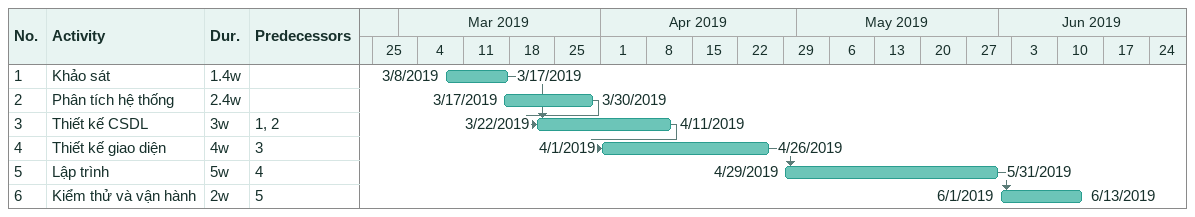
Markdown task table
| ID | Task | Duration | Start | Finish | Predecessors |
|---|---|---|---|---|---|
| 1 | Khảo sát | 1.4w | 2019-03-08 | 2019-03-17 |  |
| 2 | Phân tích hệ thống | 2.4w | 2019-03-17 | 2019-03-30 |  |
| 3 | Thiết kế CSDL | 3w | 2019-03-22 | 2019-04-11 | 1, 2 |
| 4 | Thiết kế giao diện | 4w | 2019-04-01 | 2019-04-26 | 3 |
| 5 | Lập trình | 5w | 2019-04-29 | 2019-05-31 | 4 |
| 6 | Kiểm thử và vận hành | 2w | 2019-06-01 | 2019-06-13 | 5 |
